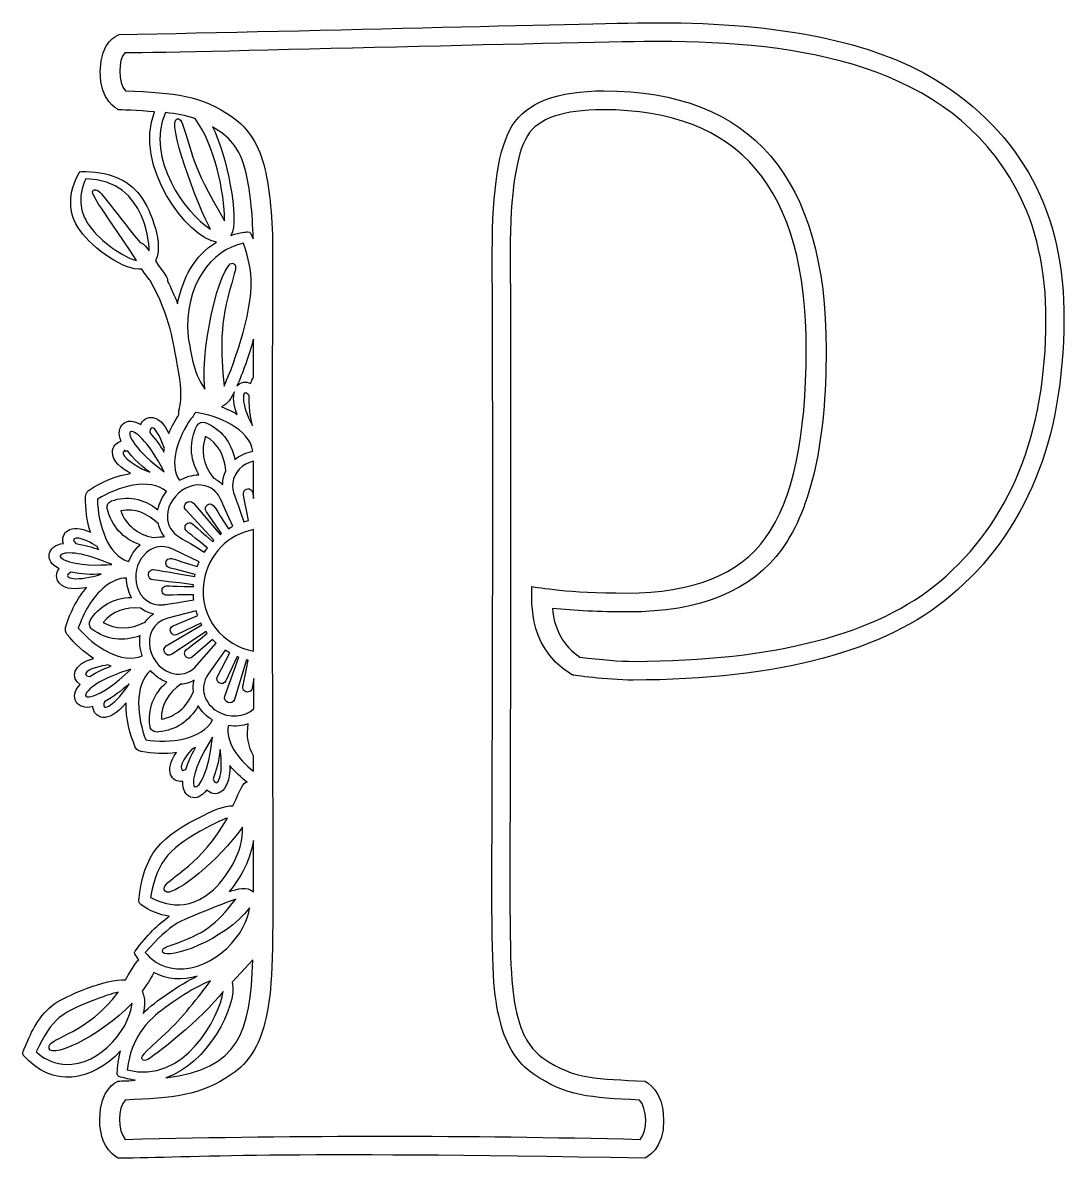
# Model space of a CAD drawing. Header units: millimetres. Extents: x -471 to 1551, y -2688 to 316.
# Drawn here: x 58.1 to 159.6, y -1605.7 to -1495.1 of the extents above; entities that cross this region are included whole.
import ezdxf

# ---------------------------------------------------------------- set-up
doc = ezdxf.new("R2010")
doc.units = ezdxf.units.MM
doc.header["$MEASUREMENT"] = 0
doc.layers.add('Layer 1', color=7, linetype='Continuous')

msp = doc.modelspace()

# ---------------------------------------------------------------- linework, layer by layer
at = {"layer": 'Layer 1', "color": 250}
for points, knots in [([(146.984, -1500.6747), (140.9207, -1497.0073), (131.8533, -1495.1459), (120.0216, -1495.1459), (120.0216, -1495.1459), (114.7875, -1495.1459), (86.5534, -1495.9568), (67.4603, -1496.2885), (67.4603, -1496.2885), (67.3497, -1496.3991), (65.6358, -1496.8783), (65.6358, -1499.8823), (65.6358, -1499.8823), (65.6358, -1502.8495), (67.276, -1503.4945), (67.3866, -1503.6235), (67.3866, -1503.6235), (67.405, -1503.6235), (69.377, -1503.6972), (70.9251, -1503.8262), (70.9251, -1503.8262), (68.824, -1509.0602), (74.1502, -1516.1003), (76.9516, -1516.5242), (76.9516, -1516.5242), (74.7953, -1517.8142), (73.6527, -1520.0442), (73.1735, -1522.5138), (73.1735, -1522.5138), (72.8601, -1521.7029), (72.51, -1520.9657), (72.1782, -1520.3023), (72.1782, -1520.3023), (72.2519, -1519.9705), (71.9018, -1519.6572), (71.0171, -1518.3303), (71.0171, -1518.3303), (71.8281, -1516.8191), (70.667, -1513.5386), (69.5244, -1511.9721), (69.5244, -1511.9721), (68.3633, -1510.3872), (66.3176, -1509.5579), (63.7743, -1509.65), (63.7743, -1509.65), (63.6822, -1509.65), (63.6085, -1509.7053), (63.5716, -1509.7606), (63.5716, -1509.7606), (62.5395, -1511.6404), (62.3922, -1513.6677), (63.6638, -1515.3816), (63.6638, -1515.3816), (65.0092, -1517.2061), (67.9394, -1519.3071), (69.6903, -1519.1597), (69.6903, -1519.1597), (70.022, -1519.6573), (70.28, -1520.0075), (70.4827, -1520.2655), (70.4827, -1520.2655), (72.5284, -1523.8408), (72.7496, -1526.4578), (73.1735, -1528.5772), (73.1735, -1528.5772), (73.8922, -1532.3922), (73.155, -1532.687), (73.3025, -1533.2952), (73.3025, -1533.2952), (72.9707, -1533.7928), (72.6021, -1534.4378), (72.3072, -1535.1566), (72.3072, -1535.1566), (71.4041, -1533.1293), (69.9482, -1533.332), (69.5797, -1534.2904), (69.5797, -1534.2904), (68.1974, -1533.3689), (67.018, -1534.4194), (67.6814, -1535.9122), (67.6814, -1535.9122), (67.1285, -1536.0228), (66.8337, -1536.4651), (66.8153, -1536.9443), (66.8153, -1536.9443), (66.7968, -1537.8842), (67.7736, -1538.5845), (68.5845, -1539.0453), (68.5845, -1539.0453), (67.3129, -1539.2296), (65.82, -1539.8009), (64.5484, -1540.6671), (64.5484, -1540.6671), (64.5299, -1540.6855), (64.1982, -1540.8698), (64.1982, -1541.2937), (64.1982, -1541.2937), (64.1798, -1542.4731), (64.3272, -1543.6895), (64.6959, -1544.7768), (64.6959, -1544.7768), (62.687, -1543.8001), (61.7287, -1544.8875), (62.042, -1545.8642), (62.042, -1545.8642), (60.4386, -1546.0485), (60.1069, -1547.5966), (61.6182, -1548.3337), (61.6182, -1548.3337), (61.3048, -1548.7392), (61.2864, -1549.2736), (61.6182, -1549.6975), (61.6182, -1549.6975), (62.2079, -1550.4163), (63.3874, -1550.3241), (64.3089, -1550.1583), (64.3089, -1550.1583), (63.4795, -1551.0982), (62.7055, -1552.4804), (62.2632, -1554.0469), (62.2632, -1554.0469), (62.2079, -1554.2681), (62.2447, -1554.5077), (62.3922, -1554.7104), (62.3922, -1554.7104), (63.1662, -1555.6871), (64.0877, -1556.4981), (64.9907, -1557.0509), (64.9907, -1557.0509), (62.8897, -1557.5854), (62.7423, -1559.0229), (63.6638, -1559.5942), (63.6638, -1559.5942), (62.5395, -1560.7922), (63.332, -1562.156), (64.917, -1561.7505), (64.917, -1561.7505), (64.9723, -1562.8378), (66.3546, -1563.5934), (68.1422, -1561.4003), (68.1422, -1561.4003), (68.1053, -1562.8747), (68.5292, -1564.4965), (69.0453, -1565.6944), (69.0453, -1565.6944), (69.2111, -1566.063), (69.5982, -1566.1183), (69.6166, -1566.1183), (69.6166, -1566.1183), (70.7224, -1566.3394), (71.9571, -1566.3763), (73.0629, -1566.2289), (73.0629, -1566.2289), (71.7913, -1568.0166), (72.6021, -1569.1776), (73.6711, -1569.0302), (73.6711, -1569.0302), (73.5789, -1570.6889), (75.0717, -1571.2049), (76.0116, -1569.8595), (76.0116, -1569.8595), (76.6751, -1570.5967), (78.2785, -1570.4493), (78.26, -1567.5005), (78.26, -1567.5005), (78.7576, -1568.1271), (79.3658, -1568.6616), (79.9371, -1569.1039), (79.9371, -1569.1039), (79.5501, -1569.1408), (79.3473, -1569.7305), (78.5549, -1571.4076), (78.5549, -1571.4076), (77.7071, -1571.3892), (76.675, -1571.8499), (75.7536, -1572.3107), (75.7536, -1572.3107), (71.4779, -1574.4117), (69.8745, -1575.9966), (69.3954, -1580.6777), (69.3954, -1580.6777), (69.3769, -1580.8804), (69.5428, -1580.9726), (69.5981, -1581.0279), (69.5981, -1581.0279), (70.4458, -1581.6545), (71.3858, -1582.0415), (72.3625, -1582.1705), (72.3625, -1582.1705), (71.2568, -1582.9446), (70.2247, -1583.9951), (69.0267, -1585.5616), (69.0267, -1585.5616), (68.9714, -1585.6352), (68.953, -1585.7459), (69.0083, -1585.8196), (69.0083, -1585.8196), (69.1373, -1586.0407), (69.2663, -1586.225), (69.3953, -1586.4093), (69.3953, -1586.4093), (69.1373, -1586.5752), (68.8608, -1587.0912), (68.0868, -1588.3629), (68.0868, -1588.3629), (66.2807, -1588.197), (62.0972, -1590.0216), (61.2125, -1590.6666), (61.2125, -1590.6666), (59.6092, -1591.8277), (58.8904, -1593.5416), (58.4112, -1594.6658), (58.4112, -1594.6658), (58.0979, -1595.4214), (58.1164, -1595.3108), (58.0979, -1595.403), (58.0979, -1595.403), (58.0795, -1595.5136), (58.0979, -1595.6241), (58.1716, -1595.7163), (58.1716, -1595.7163), (60.8992, -1598.9046), (64.8247, -1598.2965), (67.6076, -1595.2924), (67.6076, -1595.2924), (67.3127, -1596.3614), (67.2943, -1597.2275), (67.2943, -1597.5225), (67.2943, -1597.5225), (67.2943, -1597.6331), (67.3496, -1597.7252), (67.4601, -1597.7621), (67.4601, -1597.7621), (67.9761, -1597.9464), (68.5106, -1598.0754), (69.0267, -1598.1491), (69.0267, -1598.1491), (68.1789, -1598.2044), (67.4786, -1598.2228), (67.3496, -1598.2228), (67.3496, -1598.2228), (67.239, -1598.3334), (65.5803, -1598.9415), (65.5803, -1601.9271), (65.5803, -1601.9271), (65.5803, -1603.6226), (66.0964, -1604.839), (67.11, -1605.5577), (67.11, -1605.5577), (67.11, -1605.5577), (67.368, -1605.742), (67.368, -1605.742), (67.368, -1605.742), (75.0347, -1605.6683), (82.0564, -1605.0417), (118.6944, -1605.742), (118.6944, -1605.742), (118.8234, -1605.613), (120.5743, -1604.9311), (120.519, -1601.9639), (120.519, -1601.9639), (120.4637, -1599.0521), (118.8603, -1598.3702), (118.7313, -1598.2412), (118.7313, -1598.2412), (114.0502, -1597.9647), (111.8939, -1598.1305), (108.7793, -1595.9928), (108.7793, -1595.9928), (107.5998, -1595.1818), (106.7704, -1593.8549), (106.3097, -1592.0304), (106.3097, -1592.0304), (105.0197, -1586.8517), (105.7937, -1584.9903), (105.5726, -1517.4643), (105.5726, -1517.4643), (105.5726, -1511.7696), (106.1439, -1507.9546), (107.2497, -1506.1485), (107.2497, -1506.1485), (108.2817, -1504.4714), (110.7513, -1503.6237), (114.6031, -1503.6237), (114.6031, -1503.6237), (127.9277, -1503.6237), (134.4149, -1511.2719), (134.4149, -1526.9924), (134.4149, -1526.9924), (134.4149, -1535.47), (133.088, -1541.644), (130.4526, -1545.3115), (130.4526, -1545.3115), (127.8909, -1548.8868), (123.3571, -1550.6929), (116.9436, -1550.6929), (116.9436, -1550.6929), (111.0462, -1550.6929), (108.3923, -1550.1399), (107.6736, -1550.0663), (107.6736, -1550.0663), (107.7842, -1550.6744), (106.9364, -1555.761), (111.4332, -1558.5623), (111.4332, -1558.5623), (111.4332, -1558.5623), (111.5991, -1558.6729), (111.5991, -1558.6729), (111.5991, -1558.6729), (111.7097, -1558.6914), (114.9533, -1559.1705), (117.5334, -1559.1705), (117.5334, -1559.1705), (131.7242, -1559.1152), (142.1369, -1556.3508), (148.4767, -1550.9693), (148.4767, -1550.9693), (155.7933, -1544.7954), (159.4976, -1535.7465), (159.4976, -1524.0806), (159.4976, -1524.0806), (159.6452, -1513.7598), (155.4064, -1505.8903), (146.984, -1500.6747)], [0, 0, 0, 0, 0.01219512, 0.01219512, 0.01219512, 0.01219512, 0.02439024, 0.02439024, 0.02439024, 0.02439024, 0.03658537, 0.03658537, 0.03658537, 0.03658537, 0.04878049, 0.04878049, 0.04878049, 0.04878049, 0.06097561, 0.06097561, 0.06097561, 0.06097561, 0.07317073, 0.07317073, 0.07317073, 0.07317073, 0.08536585, 0.08536585, 0.08536585, 0.08536585, 0.09756098, 0.09756098, 0.09756098, 0.09756098, 0.1097561, 0.1097561, 0.1097561, 0.1097561, 0.12195122, 0.12195122, 0.12195122, 0.12195122, 0.13414634, 0.13414634, 0.13414634, 0.13414634, 0.14634146, 0.14634146, 0.14634146, 0.14634146, 0.15853659, 0.15853659, 0.15853659, 0.15853659, 0.17073171, 0.17073171, 0.17073171, 0.17073171, 0.18292683, 0.18292683, 0.18292683, 0.18292683, 0.19512195, 0.19512195, 0.19512195, 0.19512195, 0.20731707, 0.20731707, 0.20731707, 0.20731707, 0.2195122, 0.2195122, 0.2195122, 0.2195122, 0.23170732, 0.23170732, 0.23170732, 0.23170732, 0.24390244, 0.24390244, 0.24390244, 0.24390244, 0.25609756, 0.25609756, 0.25609756, 0.25609756, 0.26829268, 0.26829268, 0.26829268, 0.26829268, 0.2804878, 0.2804878, 0.2804878, 0.2804878, 0.29268293, 0.29268293, 0.29268293, 0.29268293, 0.30487805, 0.30487805, 0.30487805, 0.30487805, 0.31707317, 0.31707317, 0.31707317, 0.31707317, 0.32926829, 0.32926829, 0.32926829, 0.32926829, 0.34146341, 0.34146341, 0.34146341, 0.34146341, 0.35365854, 0.35365854, 0.35365854, 0.35365854, 0.36585366, 0.36585366, 0.36585366, 0.36585366, 0.37804878, 0.37804878, 0.37804878, 0.37804878, 0.3902439, 0.3902439, 0.3902439, 0.3902439, 0.40243902, 0.40243902, 0.40243902, 0.40243902, 0.41463415, 0.41463415, 0.41463415, 0.41463415, 0.42682927, 0.42682927, 0.42682927, 0.42682927, 0.43902439, 0.43902439, 0.43902439, 0.43902439, 0.45121951, 0.45121951, 0.45121951, 0.45121951, 0.46341463, 0.46341463, 0.46341463, 0.46341463, 0.47560976, 0.47560976, 0.47560976, 0.47560976, 0.48780488, 0.48780488, 0.48780488, 0.48780488, 0.5, 0.5, 0.5, 0.5, 0.51219512, 0.51219512, 0.51219512, 0.51219512, 0.52439024, 0.52439024, 0.52439024, 0.52439024, 0.53658537, 0.53658537, 0.53658537, 0.53658537, 0.54878049, 0.54878049, 0.54878049, 0.54878049, 0.56097561, 0.56097561, 0.56097561, 0.56097561, 0.57317073, 0.57317073, 0.57317073, 0.57317073, 0.58536585, 0.58536585, 0.58536585, 0.58536585, 0.59756098, 0.59756098, 0.59756098, 0.59756098, 0.6097561, 0.6097561, 0.6097561, 0.6097561, 0.62195122, 0.62195122, 0.62195122, 0.62195122, 0.63414634, 0.63414634, 0.63414634, 0.63414634, 0.64634146, 0.64634146, 0.64634146, 0.64634146, 0.65853659, 0.65853659, 0.65853659, 0.65853659, 0.67073171, 0.67073171, 0.67073171, 0.67073171, 0.68292683, 0.68292683, 0.68292683, 0.68292683, 0.69512195, 0.69512195, 0.69512195, 0.69512195, 0.70731707, 0.70731707, 0.70731707, 0.70731707, 0.7195122, 0.7195122, 0.7195122, 0.7195122, 0.73170732, 0.73170732, 0.73170732, 0.73170732, 0.74390244, 0.74390244, 0.74390244, 0.74390244, 0.75609756, 0.75609756, 0.75609756, 0.75609756, 0.76829268, 0.76829268, 0.76829268, 0.76829268, 0.7804878, 0.7804878, 0.7804878, 0.7804878, 0.79268293, 0.79268293, 0.79268293, 0.79268293, 0.80487805, 0.80487805, 0.80487805, 0.80487805, 0.81707317, 0.81707317, 0.81707317, 0.81707317, 0.82926829, 0.82926829, 0.82926829, 0.82926829, 0.84146341, 0.84146341, 0.84146341, 0.84146341, 0.85365854, 0.85365854, 0.85365854, 0.85365854, 0.86585366, 0.86585366, 0.86585366, 0.86585366, 0.87804878, 0.87804878, 0.87804878, 0.87804878, 0.8902439, 0.8902439, 0.8902439, 0.8902439, 0.90243902, 0.90243902, 0.90243902, 0.90243902, 0.91463415, 0.91463415, 0.91463415, 0.91463415, 0.92682927, 0.92682927, 0.92682927, 0.92682927, 0.93902439, 0.93902439, 0.93902439, 0.93902439, 0.95121951, 0.95121951, 0.95121951, 0.95121951, 0.96341463, 0.96341463, 0.96341463, 0.96341463, 0.97560976, 0.97560976, 0.97560976, 0.97560976, 1, 1, 1, 1]), ([(147.3895, -1549.587), (141.3999, -1554.6735), (131.3926, -1557.2905), (117.6441, -1557.3458), (117.6441, -1557.3458), (116.225, -1557.3458), (114.4558, -1557.1984), (112.3548, -1556.922), (112.3548, -1556.922), (110.7699, -1555.8715), (109.8853, -1554.305), (109.6825, -1552.1856), (109.6825, -1552.1856), (111.8019, -1552.4252), (114.2715, -1552.5357), (117.0543, -1552.5357), (117.0543, -1552.5357), (124.0944, -1552.5357), (129.1257, -1550.4716), (132.056, -1546.3802), (132.056, -1546.3802), (134.9126, -1542.3994), (136.3501, -1535.8753), (136.3501, -1526.9923), (136.3501, -1526.9923), (136.3501, -1510.2582), (129.0705, -1501.7806), (114.6954, -1501.7806), (114.6954, -1501.7806), (110.1617, -1501.7806), (107.1577, -1502.9232), (105.7755, -1505.1716), (105.7755, -1505.1716), (104.4486, -1507.3095), (103.8219, -1511.3271), (103.8219, -1517.4642), (103.8219, -1517.4642), (104.0616, -1584.6769), (103.2322, -1586.9253), (104.6144, -1592.4911), (104.6144, -1592.4911), (105.1857, -1594.7579), (106.2546, -1596.4534), (107.8212, -1597.5223), (107.8212, -1597.5223), (110.9727, -1599.6786), (113.3685, -1599.8629), (118.1602, -1600.0656), (118.1602, -1600.0656), (118.9158, -1600.8397), (119.0079, -1603.125), (118.2155, -1603.899), (118.2155, -1603.899), (101.1128, -1603.4935), (85.7978, -1603.4751), (68.0686, -1603.899), (68.0686, -1603.899), (67.3314, -1603.1065), (67.3314, -1600.7659), (68.0686, -1600.0656), (68.0686, -1600.0656), (72.7497, -1599.8629), (75.3114, -1599.7155), (78.4997, -1597.5223), (78.4997, -1597.5223), (80.0663, -1596.4534), (81.1351, -1594.7578), (81.6696, -1592.5094), (81.6696, -1592.5094), (82.978, -1587.0359), (82.1856, -1584.6216), (82.4252, -1517.6115), (82.4252, -1517.6115), (82.4252, -1514.2574), (82.1672, -1511.4745), (81.6696, -1509.3735), (81.6696, -1509.3735), (81.1351, -1507.1066), (80.0662, -1505.3927), (78.4997, -1504.3238), (78.4997, -1504.3238), (75.3667, -1502.1675), (72.9893, -1501.9832), (68.087, -1501.7805), (68.087, -1501.7805), (67.3313, -1501.0064), (67.3682, -1498.7027), (68.0317, -1498.0945), (68.0317, -1498.0945), (74.9059, -1498.0577), (114.4005, -1496.9703), (120.0584, -1496.9703), (120.0584, -1496.9703), (133.77, -1496.9703), (148.3663, -1499.2003), (154.8719, -1511.3269), (154.8719, -1511.3269), (156.807, -1514.9391), (157.7838, -1519.2332), (157.7654, -1524.0802), (157.7654, -1524.0802), (157.7469, -1535.2119), (154.2637, -1543.7816), (147.3895, -1549.587)], [0, 0, 0, 0, 0.03703704, 0.03703704, 0.03703704, 0.03703704, 0.07407407, 0.07407407, 0.07407407, 0.07407407, 0.11111111, 0.11111111, 0.11111111, 0.11111111, 0.14814815, 0.14814815, 0.14814815, 0.14814815, 0.18518519, 0.18518519, 0.18518519, 0.18518519, 0.22222222, 0.22222222, 0.22222222, 0.22222222, 0.25925926, 0.25925926, 0.25925926, 0.25925926, 0.2962963, 0.2962963, 0.2962963, 0.2962963, 0.33333333, 0.33333333, 0.33333333, 0.33333333, 0.37037037, 0.37037037, 0.37037037, 0.37037037, 0.40740741, 0.40740741, 0.40740741, 0.40740741, 0.44444444, 0.44444444, 0.44444444, 0.44444444, 0.48148148, 0.48148148, 0.48148148, 0.48148148, 0.51851852, 0.51851852, 0.51851852, 0.51851852, 0.55555556, 0.55555556, 0.55555556, 0.55555556, 0.59259259, 0.59259259, 0.59259259, 0.59259259, 0.62962963, 0.62962963, 0.62962963, 0.62962963, 0.66666667, 0.66666667, 0.66666667, 0.66666667, 0.7037037, 0.7037037, 0.7037037, 0.7037037, 0.74074074, 0.74074074, 0.74074074, 0.74074074, 0.77777778, 0.77777778, 0.77777778, 0.77777778, 0.81481481, 0.81481481, 0.81481481, 0.81481481, 0.85185185, 0.85185185, 0.85185185, 0.85185185, 0.88888889, 0.88888889, 0.88888889, 0.88888889, 0.92592593, 0.92592593, 0.92592593, 0.92592593, 1, 1, 1, 1]), ([(76.3802, -1515.2526), (73.9291, -1513.7045), (70.0404, -1508.3968), (71.9756, -1503.9), (71.9756, -1503.9), (73.0998, -1504.029), (73.9291, -1504.1396), (74.8691, -1504.4898), (74.8691, -1504.4898), (76.7673, -1507.0146), (77.7441, -1511.6773), (77.7441, -1514.4417), (77.7441, -1514.4417), (74.3161, -1508.618), (74.6664, -1507.8071), (73.6343, -1505.0242), (73.6343, -1505.0242), (73.5053, -1504.7109), (73.4131, -1504.4898), (73.192, -1504.4898), (73.192, -1504.4898), (71.9203, -1504.5082), (75.2008, -1513.1884), (76.3802, -1515.2526)], [0, 0, 0, 0, 0.14285714, 0.14285714, 0.14285714, 0.14285714, 0.28571429, 0.28571429, 0.28571429, 0.28571429, 0.42857143, 0.42857143, 0.42857143, 0.42857143, 0.57142857, 0.57142857, 0.57142857, 0.57142857, 0.71428571, 0.71428571, 0.71428571, 0.71428571, 1, 1, 1, 1]), ([(76.5645, -1505.3006), (78.0942, -1506.1852), (79.2369, -1507.1805), (79.845, -1509.7974), (79.845, -1509.7974), (80.232, -1511.4745), (80.4716, -1513.6124), (80.527, -1516.1925), (80.527, -1516.1925), (80.3426, -1515.7501), (80.2873, -1515.4737), (80.0109, -1515.5105), (80.0109, -1515.5105), (79.7898, -1515.5474), (79.329, -1515.529), (78.3707, -1515.8607), (78.3707, -1515.8607), (79.2553, -1514.3864), (77.9099, -1507.8439), (76.5645, -1505.3006)], [0, 0, 0, 0, 0.16666667, 0.16666667, 0.16666667, 0.16666667, 0.33333333, 0.33333333, 0.33333333, 0.33333333, 0.5, 0.5, 0.5, 0.5, 0.66666667, 0.66666667, 0.66666667, 0.66666667, 1, 1, 1, 1]), ([(69.5244, -1516.5611), (66.5204, -1512.9304), (65.6173, -1511.2902), (65.0829, -1511.4192), (65.0829, -1511.4192), (64.4009, -1511.585), (65.4515, -1512.654), (69.1743, -1518.3119), (69.1743, -1518.3119), (67.8473, -1517.9432), (65.7648, -1516.5611), (64.5485, -1514.8839), (64.5485, -1514.8839), (63.5349, -1513.5201), (63.5349, -1511.7877), (64.2167, -1510.3502), (64.2167, -1510.3502), (70.3906, -1510.4424), (70.3906, -1517.3535), (70.4091, -1517.3719), (70.4091, -1517.3719), (70.0036, -1516.856), (69.8377, -1516.6348), (69.5244, -1516.5611)], [0, 0, 0, 0, 0.14285714, 0.14285714, 0.14285714, 0.14285714, 0.28571429, 0.28571429, 0.28571429, 0.28571429, 0.42857143, 0.42857143, 0.42857143, 0.42857143, 0.57142857, 0.57142857, 0.57142857, 0.57142857, 0.71428571, 0.71428571, 0.71428571, 0.71428571, 1, 1, 1, 1]), ([(79.587, -1516.6164), (79.7713, -1517.1324), (80.1399, -1518.2566), (80.2873, -1519.5835), (80.2873, -1519.5835), (80.7112, -1522.5692), (78.7577, -1528.2086), (77.7072, -1530.5308), (77.7072, -1530.5308), (77.3386, -1527.1397), (77.2464, -1524.3569), (78.4443, -1520.5051), (78.4443, -1520.5051), (78.8866, -1519.0123), (78.8498, -1518.8464), (78.7392, -1518.699), (78.7392, -1518.699), (77.7256, -1517.3536), (75.3297, -1526.034), (75.8273, -1530.8257), (75.8273, -1530.8257), (74.5741, -1529.038), (74.5004, -1527.2504), (74.1871, -1525.7391), (74.1871, -1525.7391), (73.8001, -1520.6709), (76.4171, -1517.2798), (79.587, -1516.6164)], [0, 0, 0, 0, 0.125, 0.125, 0.125, 0.125, 0.25, 0.25, 0.25, 0.25, 0.375, 0.375, 0.375, 0.375, 0.5, 0.5, 0.5, 0.5, 0.625, 0.625, 0.625, 0.625, 0.75, 0.75, 0.75, 0.75, 1, 1, 1, 1]), ([(80.2873, -1530.2912), (79.845, -1530.0515), (79.2737, -1530.1068), (78.9419, -1530.5492), (78.9419, -1530.5492), (79.5133, -1529.2775), (80.1214, -1527.4898), (80.5637, -1525.9786), (80.5637, -1525.9786), (80.5637, -1525.9786), (80.5637, -1529.6645), (80.5637, -1529.6645), (80.5637, -1529.6645), (80.4532, -1529.8488), (80.361, -1530.0515), (80.2873, -1530.2912)], [0, 0, 0, 0, 0.2, 0.2, 0.2, 0.2, 0.4, 0.4, 0.4, 0.4, 0.6, 0.6, 0.6, 0.6, 1, 1, 1, 1]), ([(80.4532, -1534.4009), (79.329, -1532.3184), (79.3474, -1530.5307), (80.1399, -1531.4522), (80.1399, -1531.4522), (80.0846, -1533.0372), (80.4348, -1534.2351), (80.4532, -1534.4009)], [0, 0, 0, 0, 0.33333333, 0.33333333, 0.33333333, 0.33333333, 1, 1, 1, 1]), ([(78.9789, -1533.2952), (78.4997, -1533.0003), (77.9652, -1532.7607), (77.4308, -1532.558), (77.4308, -1532.558), (78.0758, -1532.2815), (78.3891, -1531.7287), (78.7024, -1531.1021), (78.7024, -1531.1021), (78.5549, -1531.5996), (78.6103, -1532.3184), (78.9789, -1533.2952)], [0, 0, 0, 0, 0.25, 0.25, 0.25, 0.25, 0.5, 0.5, 0.5, 0.5, 1, 1, 1, 1]), ([(71.865, -1538.8794), (71.865, -1538.8794), (71.865, -1538.8978), (71.865, -1538.8978), (71.865, -1538.8978), (66.244, -1534.7143), (68.6767, -1532.6686), (71.865, -1538.8794)], [0, 0, 0, 0, 0.33333333, 0.33333333, 0.33333333, 0.33333333, 1, 1, 1, 1]), ([(74.4636, -1533.719), (74.5926, -1533.6269), (74.7032, -1533.4979), (74.7401, -1533.332), (74.7401, -1533.332), (74.7954, -1533.2583), (74.8507, -1533.1846), (74.9244, -1533.1109), (74.9244, -1533.1109), (77.0438, -1533.3689), (80.1768, -1534.7326), (80.5086, -1536.8705), (80.5086, -1536.8705), (79.8819, -1536.9995), (79.2369, -1537.276), (78.7393, -1537.6814), (78.7393, -1537.6814), (78.4076, -1535.9859), (77.4308, -1534.7327), (75.8458, -1534.0876), (75.8458, -1534.0876), (75.551, -1533.977), (75.2008, -1534.1061), (75.0534, -1534.4009), (75.0534, -1534.4009), (74.3162, -1535.8385), (74.2978, -1537.5524), (75.2377, -1539.1742), (75.2377, -1539.1742), (74.5742, -1539.1927), (73.9476, -1539.3769), (73.3578, -1539.7087), (73.3578, -1539.7087), (72.2521, -1538.1237), (73.2472, -1535.4699), (74.4636, -1533.719)], [0, 0, 0, 0, 0.1, 0.1, 0.1, 0.1, 0.2, 0.2, 0.2, 0.2, 0.3, 0.3, 0.3, 0.3, 0.4, 0.4, 0.4, 0.4, 0.5, 0.5, 0.5, 0.5, 0.6, 0.6, 0.6, 0.6, 0.7, 0.7, 0.7, 0.7, 0.8, 0.8, 0.8, 0.8, 1, 1, 1, 1]), ([(71.8834, -1536.6125), (71.865, -1536.7415), (71.8466, -1536.8337), (71.8281, -1536.9627), (71.8281, -1536.9627), (71.478, -1536.336), (71.0357, -1535.7094), (70.4644, -1535.0644), (70.4644, -1535.0644), (70.4644, -1534.0876), (71.2568, -1534.6774), (71.8834, -1536.6125)], [0, 0, 0, 0, 0.25, 0.25, 0.25, 0.25, 0.5, 0.5, 0.5, 0.5, 1, 1, 1, 1]), ([(77.8731, -1538.7872), (77.6704, -1539.1927), (77.5598, -1539.6534), (77.5598, -1540.1326), (77.5598, -1540.1326), (77.3018, -1539.8561), (76.9885, -1539.6534), (76.6567, -1539.4876), (76.6567, -1539.4876), (75.6062, -1538.1238), (75.4219, -1536.7047), (75.9011, -1535.4331), (75.9011, -1535.4331), (77.1359, -1536.1149), (77.744, -1537.3128), (77.8731, -1538.7872)], [0, 0, 0, 0, 0.2, 0.2, 0.2, 0.2, 0.4, 0.4, 0.4, 0.4, 0.6, 0.6, 0.6, 0.6, 1, 1, 1, 1]), ([(68.0132, -1536.8705), (68.0132, -1536.8705), (67.9947, -1536.7599), (67.9947, -1536.7599), (67.9947, -1536.7599), (67.9947, -1536.7599), (67.9948, -1536.76), (67.9948, -1536.76), (67.9948, -1536.76), (67.9948, -1536.76), (68.0132, -1536.8705), (68.0132, -1536.8705), (68.0132, -1536.8705), (68.1053, -1536.852), (68.2159, -1536.8705), (68.3265, -1536.889), (68.3265, -1536.889), (69.2848, -1538.1237), (70.3354, -1538.824), (70.4644, -1538.9347), (70.4644, -1538.9347), (68.4187, -1538.1237), (67.405, -1536.9811), (68.0132, -1536.8705)], [0, 0, 0, 0, 0.14285714, 0.14285714, 0.14285714, 0.14285714, 0.28571429, 0.28571429, 0.28571429, 0.28571429, 0.42857143, 0.42857143, 0.42857143, 0.42857143, 0.57142857, 0.57142857, 0.57142857, 0.57142857, 0.71428571, 0.71428571, 0.71428571, 0.71428571, 1, 1, 1, 1]), ([(80.5638, -1541.4779), (80.5638, -1541.4779), (80.4901, -1540.9434), (80.4901, -1540.9434), (80.4901, -1540.9434), (80.4348, -1540.5011), (79.8819, -1540.3905), (79.6608, -1540.7407), (79.6608, -1540.7407), (79.4765, -1541.0356), (79.6239, -1541.0909), (80.0846, -1543.6342), (80.0846, -1543.6342), (79.9188, -1543.6711), (79.7529, -1543.7079), (79.6055, -1543.7632), (79.6055, -1543.7632), (78.813, -1541.2752), (78.4444, -1540.8329), (78.5366, -1539.9483), (78.5366, -1539.9483), (78.6656, -1538.861), (79.5318, -1538.1053), (80.5638, -1537.8473), (80.5638, -1537.8473), (80.5638, -1537.8473), (80.5638, -1541.4779), (80.5638, -1541.4779)], [0, 0, 0, 0, 0.125, 0.125, 0.125, 0.125, 0.25, 0.25, 0.25, 0.25, 0.375, 0.375, 0.375, 0.375, 0.5, 0.5, 0.5, 0.5, 0.625, 0.625, 0.625, 0.625, 0.75, 0.75, 0.75, 0.75, 1, 1, 1, 1]), ([(72.0861, -1540.8144), (71.6623, -1541.3489), (71.3858, -1541.9202), (71.2568, -1542.5837), (71.2568, -1542.5837), (69.8193, -1541.4226), (68.1791, -1541.2199), (66.7416, -1541.7175), (66.7416, -1541.7175), (66.4283, -1541.8281), (66.244, -1542.1598), (66.3177, -1542.4731), (66.3177, -1542.4731), (66.7416, -1544.2055), (67.8473, -1545.4035), (69.506, -1545.9932), (69.506, -1545.9932), (68.99, -1546.4355), (68.6583, -1546.9884), (68.4003, -1547.6149), (68.4003, -1547.6149), (66.4283, -1547.0805), (65.3778, -1544.0212), (65.3594, -1541.5516), (65.3594, -1541.5516), (67.3129, -1540.3353), (70.4828, -1539.3954), (72.0861, -1540.8144)], [0, 0, 0, 0, 0.125, 0.125, 0.125, 0.125, 0.25, 0.25, 0.25, 0.25, 0.375, 0.375, 0.375, 0.375, 0.5, 0.5, 0.5, 0.5, 0.625, 0.625, 0.625, 0.625, 0.75, 0.75, 0.75, 0.75, 1, 1, 1, 1]), ([(76.2512, -1540.3906), (77.3202, -1540.9066), (77.3755, -1541.7175), (78.5549, -1544.1871), (78.5549, -1544.1871), (78.2969, -1544.3161), (78.3706, -1544.2792), (78.1126, -1544.4267), (78.1126, -1544.4267), (76.8594, -1542.5838), (76.6751, -1541.7175), (76.0854, -1542.1045), (76.0854, -1542.1045), (75.8642, -1542.252), (75.8274, -1542.5468), (75.9748, -1542.768), (75.9748, -1542.768), (75.9748, -1542.768), (77.4492, -1544.8874), (77.4492, -1544.8874), (77.4492, -1544.8874), (77.3939, -1544.9242), (77.4307, -1544.9058), (77.3017, -1544.998), (77.3017, -1544.998), (77.3017, -1544.998), (74.7032, -1541.9387), (74.7032, -1541.9387), (74.7032, -1541.9387), (74.2977, -1541.4411), (73.5237, -1542.123), (73.966, -1542.6021), (73.966, -1542.6021), (73.966, -1542.6021), (76.712, -1545.5509), (76.712, -1545.5509), (76.712, -1545.5509), (76.6752, -1545.5877), (76.6383, -1545.643), (76.583, -1545.6799), (76.583, -1545.6799), (74.6479, -1544.0212), (74.6479, -1543.8185), (74.2978, -1543.8553), (74.2978, -1543.8553), (74.0581, -1543.8738), (73.8739, -1544.0765), (73.8923, -1544.3529), (73.8923, -1544.3529), (73.9291, -1544.7031), (74.1503, -1544.6847), (76.067, -1546.3065), (76.067, -1546.3065), (75.9748, -1546.4355), (75.8827, -1546.5645), (75.7905, -1546.7119), (75.7905, -1546.7119), (73.7264, -1545.3482), (72.7128, -1545.2007), (72.2889, -1543.9844), (72.2889, -1543.9844), (71.5886, -1541.7359), (74.224, -1539.4138), (76.2512, -1540.3906)], [0, 0, 0, 0, 0.05882353, 0.05882353, 0.05882353, 0.05882353, 0.11764706, 0.11764706, 0.11764706, 0.11764706, 0.17647059, 0.17647059, 0.17647059, 0.17647059, 0.23529412, 0.23529412, 0.23529412, 0.23529412, 0.29411765, 0.29411765, 0.29411765, 0.29411765, 0.35294118, 0.35294118, 0.35294118, 0.35294118, 0.41176471, 0.41176471, 0.41176471, 0.41176471, 0.47058824, 0.47058824, 0.47058824, 0.47058824, 0.52941176, 0.52941176, 0.52941176, 0.52941176, 0.58823529, 0.58823529, 0.58823529, 0.58823529, 0.64705882, 0.64705882, 0.64705882, 0.64705882, 0.70588235, 0.70588235, 0.70588235, 0.70588235, 0.76470588, 0.76470588, 0.76470588, 0.76470588, 0.82352941, 0.82352941, 0.82352941, 0.82352941, 0.88235294, 0.88235294, 0.88235294, 0.88235294, 1, 1, 1, 1]), ([(67.6262, -1542.6758), (69.0268, -1542.3994), (70.2616, -1542.9338), (71.2937, -1543.9659), (71.2937, -1543.9659), (71.4043, -1544.4267), (71.607, -1544.8505), (71.9018, -1545.2007), (71.9018, -1545.2007), (71.8281, -1545.2007), (71.1462, -1545.2007), (70.7961, -1545.2929), (70.7961, -1545.2929), (69.2664, -1544.9611), (68.1422, -1544.0949), (67.6262, -1542.6758)], [0, 0, 0, 0, 0.2, 0.2, 0.2, 0.2, 0.4, 0.4, 0.4, 0.4, 0.6, 0.6, 0.6, 0.6, 1, 1, 1, 1]), ([(75.7168, -1549.587), (76.1222, -1546.8962), (78.1495, -1544.9795), (80.5637, -1544.5188), (80.5637, -1544.5188), (80.5637, -1544.5188), (80.5637, -1556.3507), (80.5637, -1556.3507), (80.5637, -1556.3507), (77.6703, -1555.7977), (75.2192, -1553.1991), (75.7168, -1549.587)], [0, 0, 0, 0, 0.25, 0.25, 0.25, 0.25, 0.5, 0.5, 0.5, 0.5, 1, 1, 1, 1]), ([(63.2952, -1545.3481), (63.8666, -1545.2928), (64.8249, -1545.8457), (65.3225, -1546.159), (65.3225, -1546.159), (65.3778, -1546.2512), (65.4331, -1546.3617), (65.4883, -1546.4539), (65.4883, -1546.4539), (64.8433, -1546.2143), (64.0877, -1546.0116), (63.2399, -1545.8826), (63.2399, -1545.8826), (63.0004, -1545.6062), (62.9266, -1545.385), (63.2952, -1545.3481)], [0, 0, 0, 0, 0.2, 0.2, 0.2, 0.2, 0.4, 0.4, 0.4, 0.4, 0.6, 0.6, 0.6, 0.6, 1, 1, 1, 1]), ([(72.7128, -1546.417), (72.7128, -1546.417), (75.2745, -1547.6518), (75.2745, -1547.6518), (75.2745, -1547.6518), (75.2192, -1547.7808), (75.1455, -1547.9466), (75.0902, -1548.1126), (75.0902, -1548.1126), (72.4731, -1547.3016), (72.6206, -1547.3016), (72.4363, -1547.3201), (72.4363, -1547.3201), (72.0861, -1547.3569), (71.9203, -1547.7256), (72.0861, -1548.002), (72.0861, -1548.002), (72.252, -1548.2969), (72.3994, -1548.1863), (74.869, -1548.8866), (74.869, -1548.8866), (74.8322, -1549.0341), (74.8322, -1549.0525), (74.8322, -1549.0709), (74.8322, -1549.0709), (70.6302, -1548.3706), (70.8698, -1548.389), (70.7592, -1548.4075), (70.7592, -1548.4075), (70.3906, -1548.4443), (70.1879, -1548.8866), (70.4274, -1549.2184), (70.4274, -1549.2184), (70.6301, -1549.4949), (70.5749, -1549.329), (74.7215, -1549.8819), (74.7215, -1549.8819), (74.7215, -1549.9556), (74.7215, -1549.9372), (74.7031, -1550.0662), (74.7031, -1550.0662), (72.0124, -1549.9925), (72.1229, -1549.9925), (72.0677, -1549.9925), (72.0677, -1549.9925), (71.6807, -1550.0293), (71.5148, -1550.5085), (71.7728, -1550.7666), (71.7728, -1550.7666), (72.0308, -1551.0246), (72.1414, -1550.8587), (74.7032, -1550.8587), (74.7032, -1550.8587), (74.7216, -1551.043), (74.7216, -1551.2089), (74.74, -1551.3563), (74.74, -1551.3563), (71.7913, -1551.8355), (71.9018, -1551.8171), (71.7544, -1551.8355), (71.7544, -1551.8355), (70.538, -1551.9645), (69.5797, -1551.2089), (69.2295, -1550.0847), (69.2295, -1550.0847), (68.5293, -1547.873), (70.4644, -1545.3481), (72.7128, -1546.417)], [0, 0, 0, 0, 0.05555556, 0.05555556, 0.05555556, 0.05555556, 0.11111111, 0.11111111, 0.11111111, 0.11111111, 0.16666667, 0.16666667, 0.16666667, 0.16666667, 0.22222222, 0.22222222, 0.22222222, 0.22222222, 0.27777778, 0.27777778, 0.27777778, 0.27777778, 0.33333333, 0.33333333, 0.33333333, 0.33333333, 0.38888889, 0.38888889, 0.38888889, 0.38888889, 0.44444444, 0.44444444, 0.44444444, 0.44444444, 0.5, 0.5, 0.5, 0.5, 0.55555556, 0.55555556, 0.55555556, 0.55555556, 0.61111111, 0.61111111, 0.61111111, 0.61111111, 0.66666667, 0.66666667, 0.66666667, 0.66666667, 0.72222222, 0.72222222, 0.72222222, 0.72222222, 0.77777778, 0.77777778, 0.77777778, 0.77777778, 0.83333333, 0.83333333, 0.83333333, 0.83333333, 0.88888889, 0.88888889, 0.88888889, 0.88888889, 1, 1, 1, 1]), ([(61.7287, -1547.0621), (61.7655, -1546.8594), (62.2816, -1546.8225), (62.3, -1546.8041), (62.3, -1546.8041), (63.7928, -1546.6566), (65.8385, -1547.5413), (66.7231, -1547.8914), (66.7231, -1547.8914), (66.7416, -1547.8914), (66.7416, -1547.9099), (66.76, -1547.9099), (66.76, -1547.9099), (65.562, -1547.9836), (63.4058, -1548.0757), (62.1342, -1547.4491), (62.1342, -1547.4491), (61.8208, -1547.3016), (61.7103, -1547.1542), (61.7287, -1547.0621)], [0, 0, 0, 0, 0.16666667, 0.16666667, 0.16666667, 0.16666667, 0.33333333, 0.33333333, 0.33333333, 0.33333333, 0.5, 0.5, 0.5, 0.5, 0.66666667, 0.66666667, 0.66666667, 0.66666667, 1, 1, 1, 1]), ([(62.7608, -1548.6654), (63.8297, -1548.8866), (64.7143, -1548.905), (65.7279, -1548.8497), (65.7279, -1548.8497), (63.5901, -1549.5685), (61.6735, -1549.3473), (62.7608, -1548.6654)], [0, 0, 0, 0, 0.33333333, 0.33333333, 0.33333333, 0.33333333, 1, 1, 1, 1]), ([(63.4979, -1554.1206), (63.7375, -1553.3834), (64.0692, -1552.6094), (64.5116, -1551.909), (64.5116, -1551.909), (65.304, -1550.6374), (66.6863, -1549.1999), (68.179, -1549.2367), (68.179, -1549.2367), (68.1975, -1549.8633), (68.3449, -1550.5084), (68.6767, -1551.1166), (68.6767, -1551.1166), (66.8706, -1551.1534), (65.4699, -1552.0012), (64.659, -1553.365), (64.659, -1553.365), (64.4932, -1553.623), (64.5484, -1553.9916), (64.8249, -1554.2128), (64.8249, -1554.2128), (66.2993, -1555.2817), (67.921, -1555.4475), (69.5244, -1554.8394), (69.5244, -1554.8394), (69.4323, -1555.4107), (69.4691, -1556.0926), (69.7271, -1556.7929), (69.7271, -1556.7929), (67.7368, -1557.7144), (65.0092, -1555.8715), (63.4979, -1554.1206)], [0, 0, 0, 0, 0.11111111, 0.11111111, 0.11111111, 0.11111111, 0.22222222, 0.22222222, 0.22222222, 0.22222222, 0.33333333, 0.33333333, 0.33333333, 0.33333333, 0.44444444, 0.44444444, 0.44444444, 0.44444444, 0.55555556, 0.55555556, 0.55555556, 0.55555556, 0.66666667, 0.66666667, 0.66666667, 0.66666667, 0.77777778, 0.77777778, 0.77777778, 0.77777778, 1, 1, 1, 1]), ([(69.5613, -1552.1671), (69.9483, -1552.4619), (70.3722, -1552.6278), (70.8145, -1552.72), (70.8145, -1552.72), (70.5012, -1552.9227), (70.2432, -1553.1807), (70.022, -1553.5124), (70.022, -1553.5124), (68.5293, -1554.3049), (67.1286, -1554.2496), (65.9306, -1553.5677), (65.9306, -1553.5677), (66.8153, -1552.4435), (68.1053, -1552.0381), (69.5613, -1552.1671)], [0, 0, 0, 0, 0.2, 0.2, 0.2, 0.2, 0.4, 0.4, 0.4, 0.4, 0.6, 0.6, 0.6, 0.6, 1, 1, 1, 1]), ([(73.0629, -1558.5806), (70.2984, -1558.3225), (69.2111, -1553.9363), (72.2151, -1553.1438), (72.2151, -1553.1438), (72.2151, -1553.1438), (74.9796, -1552.4251), (74.9796, -1552.4251), (74.9796, -1552.4251), (75.0165, -1552.5725), (75.0718, -1552.7199), (75.1271, -1552.8858), (75.1271, -1552.8858), (75.1271, -1552.8858), (72.7497, -1553.8811), (72.7497, -1553.8811), (72.7497, -1553.8811), (72.1599, -1554.1207), (72.547, -1555.0053), (73.1183, -1554.7288), (73.1183, -1554.7288), (73.1183, -1554.7288), (75.4405, -1553.6231), (75.4405, -1553.6231), (75.4405, -1553.6231), (75.4589, -1553.6784), (75.4958, -1553.7337), (75.5326, -1553.7889), (75.5326, -1553.7889), (75.5326, -1553.7889), (72.0678, -1555.8346), (72.0678, -1555.8346), (72.0678, -1555.8346), (71.5149, -1556.1664), (72.0494, -1557.0141), (72.5838, -1556.6639), (72.5838, -1556.6639), (72.5838, -1556.6639), (75.938, -1554.4524), (75.938, -1554.4524), (75.938, -1554.4524), (75.9933, -1554.5445), (76.0117, -1554.563), (76.0486, -1554.5998), (76.0486, -1554.5998), (74.0767, -1556.2401), (73.8924, -1556.1848), (73.8555, -1556.5349), (73.8555, -1556.5349), (73.8187, -1556.9588), (74.2978, -1557.1984), (74.6296, -1556.9035), (74.6296, -1556.9035), (74.6296, -1556.9035), (76.5647, -1555.208), (76.5647, -1555.208), (76.5647, -1555.208), (76.7121, -1555.3738), (76.749, -1555.3923), (76.9148, -1555.5581), (76.9148, -1555.5581), (76.9148, -1555.5581), (75.0534, -1557.7144), (75.0534, -1557.7144), (75.0534, -1557.7144), (74.5005, -1558.3962), (73.7632, -1558.6543), (73.0629, -1558.5806)], [0, 0, 0, 0, 0.05555556, 0.05555556, 0.05555556, 0.05555556, 0.11111111, 0.11111111, 0.11111111, 0.11111111, 0.16666667, 0.16666667, 0.16666667, 0.16666667, 0.22222222, 0.22222222, 0.22222222, 0.22222222, 0.27777778, 0.27777778, 0.27777778, 0.27777778, 0.33333333, 0.33333333, 0.33333333, 0.33333333, 0.38888889, 0.38888889, 0.38888889, 0.38888889, 0.44444444, 0.44444444, 0.44444444, 0.44444444, 0.5, 0.5, 0.5, 0.5, 0.55555556, 0.55555556, 0.55555556, 0.55555556, 0.61111111, 0.61111111, 0.61111111, 0.61111111, 0.66666667, 0.66666667, 0.66666667, 0.66666667, 0.72222222, 0.72222222, 0.72222222, 0.72222222, 0.77777778, 0.77777778, 0.77777778, 0.77777778, 0.83333333, 0.83333333, 0.83333333, 0.83333333, 0.88888889, 0.88888889, 0.88888889, 0.88888889, 1, 1, 1, 1]), ([(77.0253, -1562.1928), (75.8458, -1561.5109), (75.1824, -1559.9628), (76.1592, -1558.5806), (76.1592, -1558.5806), (76.1592, -1558.5806), (77.8179, -1556.2585), (77.8179, -1556.2585), (77.8179, -1556.2585), (77.9469, -1556.3506), (78.0759, -1556.4243), (78.2417, -1556.5165), (78.2417, -1556.5165), (78.2417, -1556.5165), (77.0438, -1558.8202), (77.0438, -1558.8202), (77.0438, -1558.8202), (76.7489, -1559.3915), (77.5967, -1559.8154), (77.8731, -1559.2256), (77.8731, -1559.2256), (77.8731, -1559.2256), (78.9604, -1556.8851), (78.9604, -1556.8851), (78.9604, -1556.8851), (79.0341, -1556.9219), (79.0526, -1556.9219), (79.1263, -1556.9404), (79.1263, -1556.9404), (79.1263, -1556.9404), (77.7809, -1560.7369), (77.7809, -1560.7369), (77.7809, -1560.7369), (77.5597, -1561.345), (78.5365, -1561.6583), (78.7208, -1561.0502), (78.7208, -1561.0502), (78.7208, -1561.0502), (79.8819, -1557.1984), (79.8819, -1557.1984), (79.8819, -1557.1984), (79.9003, -1557.1984), (80.0662, -1557.2537), (80.0477, -1557.2352), (80.0477, -1557.2352), (79.587, -1559.7416), (79.4027, -1559.8522), (79.6054, -1560.1471), (79.6054, -1560.1471), (79.845, -1560.4789), (80.3795, -1560.3683), (80.4347, -1559.9444), (80.4347, -1559.9444), (80.4347, -1559.9444), (80.5822, -1559.0229), (80.5822, -1559.0229), (80.5822, -1559.0229), (80.5822, -1559.0229), (80.5822, -1561.9716), (80.5822, -1561.9716), (80.5822, -1561.9716), (79.6792, -1562.8193), (78.1863, -1562.8931), (77.0253, -1562.1928)], [0, 0, 0, 0, 0.05882353, 0.05882353, 0.05882353, 0.05882353, 0.11764706, 0.11764706, 0.11764706, 0.11764706, 0.17647059, 0.17647059, 0.17647059, 0.17647059, 0.23529412, 0.23529412, 0.23529412, 0.23529412, 0.29411765, 0.29411765, 0.29411765, 0.29411765, 0.35294118, 0.35294118, 0.35294118, 0.35294118, 0.41176471, 0.41176471, 0.41176471, 0.41176471, 0.47058824, 0.47058824, 0.47058824, 0.47058824, 0.52941176, 0.52941176, 0.52941176, 0.52941176, 0.58823529, 0.58823529, 0.58823529, 0.58823529, 0.64705882, 0.64705882, 0.64705882, 0.64705882, 0.70588235, 0.70588235, 0.70588235, 0.70588235, 0.76470588, 0.76470588, 0.76470588, 0.76470588, 0.82352941, 0.82352941, 0.82352941, 0.82352941, 0.88235294, 0.88235294, 0.88235294, 0.88235294, 1, 1, 1, 1]), ([(64.4563, -1560.2024), (65.6358, -1558.9308), (68.474, -1558.1752), (68.5661, -1558.1383), (68.5661, -1558.1383), (68.5846, -1558.1383), (68.603, -1558.1383), (68.6214, -1558.1383), (68.6214, -1558.1383), (65.4515, -1561.1607), (63.4795, -1561.2713), (64.4563, -1560.2024)], [0, 0, 0, 0, 0.25, 0.25, 0.25, 0.25, 0.5, 0.5, 0.5, 0.5, 1, 1, 1, 1]), ([(64.1983, -1558.5622), (64.3826, -1558.0277), (65.8201, -1557.7881), (66.373, -1557.696), (66.373, -1557.696), (66.4652, -1557.7328), (66.5942, -1557.7882), (66.6863, -1557.8066), (66.6863, -1557.8066), (66.0229, -1558.0462), (65.3226, -1558.3595), (64.6038, -1558.8202), (64.6038, -1558.8202), (64.4379, -1558.8202), (64.143, -1558.728), (64.1983, -1558.5622)], [0, 0, 0, 0, 0.2, 0.2, 0.2, 0.2, 0.4, 0.4, 0.4, 0.4, 0.6, 0.6, 0.6, 0.6, 1, 1, 1, 1]), ([(70.0774, -1564.9941), (69.248, -1562.9483), (68.8794, -1559.5942), (70.5381, -1558.2488), (70.5381, -1558.2488), (70.962, -1558.7464), (71.4964, -1559.1334), (72.1231, -1559.373), (72.1231, -1559.373), (70.8514, -1560.4788), (70.2248, -1561.9716), (70.4828, -1563.6856), (70.4828, -1563.6856), (70.5013, -1563.8514), (70.5934, -1563.9989), (70.7224, -1564.091), (70.7224, -1564.091), (70.9251, -1564.2569), (71.1094, -1564.2385), (71.349, -1564.22), (71.349, -1564.22), (72.9893, -1564.0542), (74.3162, -1563.188), (75.164, -1561.6767), (75.164, -1561.6767), (75.5141, -1562.248), (75.9933, -1562.7088), (76.5646, -1563.0405), (76.5646, -1563.0405), (75.6431, -1564.9572), (72.3258, -1565.3627), (70.0774, -1564.9941)], [0, 0, 0, 0, 0.11111111, 0.11111111, 0.11111111, 0.11111111, 0.22222222, 0.22222222, 0.22222222, 0.22222222, 0.33333333, 0.33333333, 0.33333333, 0.33333333, 0.44444444, 0.44444444, 0.44444444, 0.44444444, 0.55555556, 0.55555556, 0.55555556, 0.55555556, 0.66666667, 0.66666667, 0.66666667, 0.66666667, 0.77777778, 0.77777778, 0.77777778, 0.77777778, 1, 1, 1, 1]), ([(74.7032, -1560.2946), (74.0581, -1561.8611), (72.9524, -1562.7273), (71.5885, -1562.9853), (71.5885, -1562.9853), (71.5701, -1561.5477), (72.2888, -1560.4051), (73.4868, -1559.5758), (73.4868, -1559.5758), (73.9844, -1559.5389), (74.4082, -1559.4099), (74.7952, -1559.1888), (74.7952, -1559.1888), (74.6848, -1559.5573), (74.6663, -1559.9259), (74.7032, -1560.2946)], [0, 0, 0, 0, 0.2, 0.2, 0.2, 0.2, 0.4, 0.4, 0.4, 0.4, 0.6, 0.6, 0.6, 0.6, 1, 1, 1, 1]), ([(66.0413, -1561.2897), (66.9627, -1560.7921), (67.663, -1560.2393), (68.4371, -1559.5205), (68.4371, -1559.5205), (67.2392, -1561.474), (65.6358, -1562.4876), (66.0413, -1561.2897)], [0, 0, 0, 0, 0.33333333, 0.33333333, 0.33333333, 0.33333333, 1, 1, 1, 1]), ([(78.1126, -1563.5934), (78.8129, -1563.704), (79.4949, -1563.6303), (80.0477, -1563.4276), (80.0477, -1563.4276), (79.8634, -1564.5887), (80.0477, -1565.6576), (80.5637, -1566.5606), (80.5637, -1566.5606), (80.5637, -1566.5606), (80.5637, -1568.0534), (80.5637, -1568.0534), (80.5637, -1568.0534), (79.0526, -1566.8554), (77.8178, -1565.16), (78.1126, -1563.5934)], [0, 0, 0, 0, 0.2, 0.2, 0.2, 0.2, 0.4, 0.4, 0.4, 0.4, 0.6, 0.6, 0.6, 0.6, 1, 1, 1, 1]), ([(76.4171, -1564.9757), (76.4171, -1564.9757), (76.5461, -1564.773), (76.5461, -1564.773), (76.5461, -1564.773), (76.5645, -1564.7545), (76.5645, -1564.7545), (76.5829, -1564.7361), (76.5829, -1564.7361), (75.8089, -1571.6472), (72.8786, -1570.6151), (76.4171, -1564.9757)], [0, 0, 0, 0, 0.25, 0.25, 0.25, 0.25, 0.5, 0.5, 0.5, 0.5, 1, 1, 1, 1]), ([(73.966, -1567.8691), (73.4315, -1568.1824), (73.0998, -1567.5558), (74.5926, -1565.8602), (74.5926, -1565.8602), (74.7032, -1565.8234), (74.8138, -1565.7865), (74.9059, -1565.7496), (74.9059, -1565.7496), (74.5558, -1566.3578), (74.224, -1567.0582), (73.966, -1567.8691)], [0, 0, 0, 0, 0.25, 0.25, 0.25, 0.25, 0.5, 0.5, 0.5, 0.5, 1, 1, 1, 1]), ([(76.6199, -1568.809), (76.9332, -1568.0165), (77.1543, -1567.1872), (77.3202, -1565.9155), (77.3202, -1565.9155), (77.6888, -1568.4588), (77.0253, -1569.8779), (76.6199, -1568.809)], [0, 0, 0, 0, 0.33333333, 0.33333333, 0.33333333, 0.33333333, 1, 1, 1, 1]), ([(70.5381, -1580.3459), (71.1278, -1576.5863), (72.6575, -1575.3699), (75.9748, -1573.5638), (75.9748, -1573.5638), (76.6014, -1573.232), (77.3754, -1572.8266), (78.0205, -1572.6055), (78.0205, -1572.6055), (75.5141, -1577.1023), (72.4548, -1578.3555), (71.9203, -1579.2401), (71.9203, -1579.2401), (71.7544, -1579.4797), (71.8834, -1579.7561), (72.123, -1579.8114), (72.123, -1579.8114), (73.0445, -1580.0141), (77.1542, -1576.789), (79.4764, -1573.5085), (79.4764, -1573.5085), (79.6976, -1575.7937), (77.873, -1578.5951), (76.3802, -1579.8298), (76.3802, -1579.8298), (73.4868, -1582.2073), (70.833, -1580.4197), (70.5381, -1580.3459)], [0, 0, 0, 0, 0.125, 0.125, 0.125, 0.125, 0.25, 0.25, 0.25, 0.25, 0.375, 0.375, 0.375, 0.375, 0.5, 0.5, 0.5, 0.5, 0.625, 0.625, 0.625, 0.625, 0.75, 0.75, 0.75, 0.75, 1, 1, 1, 1]), ([(80.5638, -1574.7802), (80.5638, -1574.7802), (80.5638, -1579.7931), (80.5638, -1579.7931), (80.5638, -1579.7931), (79.9188, -1579.2217), (78.9973, -1579.4982), (78.1864, -1579.7746), (78.1864, -1579.7746), (79.3659, -1578.4293), (80.3057, -1576.4757), (80.5638, -1574.7802)], [0, 0, 0, 0, 0.25, 0.25, 0.25, 0.25, 0.5, 0.5, 0.5, 0.5, 1, 1, 1, 1]), ([(72.9892, -1582.9261), (73.5052, -1582.5943), (77.1175, -1581.1015), (78.8314, -1580.5118), (78.8314, -1580.5118), (76.8226, -1583.0551), (75.8458, -1583.8476), (72.5284, -1584.9902), (72.5284, -1584.9902), (72.2151, -1585.1009), (71.4964, -1585.2851), (71.736, -1585.6906), (71.736, -1585.6906), (72.1968, -1586.4093), (77.744, -1584.5663), (80.1767, -1581.3411), (80.1767, -1581.3411), (79.9556, -1583.7923), (76.8226, -1587.4598), (73.0998, -1587.2939), (73.0998, -1587.2939), (71.3858, -1587.1649), (70.4091, -1586.1881), (70.022, -1585.7089), (70.022, -1585.7089), (71.1831, -1584.2899), (72.2704, -1583.4052), (72.9892, -1582.9261)], [0, 0, 0, 0, 0.125, 0.125, 0.125, 0.125, 0.25, 0.25, 0.25, 0.25, 0.375, 0.375, 0.375, 0.375, 0.5, 0.5, 0.5, 0.5, 0.625, 0.625, 0.625, 0.625, 0.75, 0.75, 0.75, 0.75, 1, 1, 1, 1]), ([(78.4996, -1588.6024), (78.4996, -1588.6024), (80.5085, -1586.4277), (80.5085, -1586.4277), (80.5085, -1586.4277), (80.2505, -1593.5231), (79.1447, -1597.0063), (72.0309, -1597.9093), (72.0309, -1597.9093), (75.9748, -1596.6377), (79.0341, -1590.9061), (78.4996, -1588.6024)], [0, 0, 0, 0, 0.25, 0.25, 0.25, 0.25, 0.5, 0.5, 0.5, 0.5, 1, 1, 1, 1]), ([(70.8514, -1587.644), (72.123, -1588.3812), (73.6527, -1588.4181), (75.0902, -1588.0126), (75.0902, -1588.0126), (73.4131, -1588.8051), (70.9988, -1590.4085), (69.8193, -1591.6248), (69.8193, -1591.6248), (69.9851, -1590.9061), (70.022, -1590.132), (69.7271, -1589.4686), (69.7271, -1589.4686), (70.3537, -1588.5655), (70.704, -1588.0126), (70.8514, -1587.644)], [0, 0, 0, 0, 0.2, 0.2, 0.2, 0.2, 0.4, 0.4, 0.4, 0.4, 0.6, 0.6, 0.6, 0.6, 1, 1, 1, 1]), ([(70.7777, -1592.0303), (71.9756, -1590.943), (74.6479, -1589.0816), (76.3802, -1588.4733), (76.3802, -1588.4733), (75.1823, -1590.0214), (73.6158, -1592.1224), (71.9756, -1593.5968), (71.9756, -1593.5968), (69.5429, -1595.7715), (69.6166, -1595.882), (69.7272, -1596.0848), (69.7272, -1596.0848), (69.7457, -1596.1216), (69.8562, -1596.2691), (70.0774, -1596.1954), (70.0774, -1596.1954), (70.7777, -1595.9558), (75.6062, -1592.104), (77.6151, -1589.487), (77.6151, -1589.487), (77.2465, -1592.0304), (73.8186, -1598.5729), (68.2713, -1597.1353), (68.2713, -1597.1353), (68.345, -1596.2875), (68.7136, -1593.8917), (70.7777, -1592.0303)], [0, 0, 0, 0, 0.125, 0.125, 0.125, 0.125, 0.25, 0.25, 0.25, 0.25, 0.375, 0.375, 0.375, 0.375, 0.5, 0.5, 0.5, 0.5, 0.625, 0.625, 0.625, 0.625, 0.75, 0.75, 0.75, 0.75, 1, 1, 1, 1]), ([(61.5628, -1596.5087), (60.4571, -1596.2691), (59.7568, -1595.7162), (59.4066, -1595.3661), (59.4066, -1595.3661), (60.9547, -1592.0672), (61.784, -1591.5511), (65.5252, -1590.1505), (65.5252, -1590.1505), (66.1334, -1589.9293), (66.7969, -1589.6897), (67.3866, -1589.5607), (67.3866, -1589.5607), (64.3826, -1593.5784), (60.8257, -1593.9838), (60.6414, -1594.8131), (60.6414, -1594.8131), (60.3096, -1596.3428), (65.5805, -1593.9838), (68.732, -1590.648), (68.732, -1590.648), (68.4555, -1593.4678), (65.0276, -1597.2643), (61.5628, -1596.5087)], [0, 0, 0, 0, 0.14285714, 0.14285714, 0.14285714, 0.14285714, 0.28571429, 0.28571429, 0.28571429, 0.28571429, 0.42857143, 0.42857143, 0.42857143, 0.42857143, 0.57142857, 0.57142857, 0.57142857, 0.57142857, 0.71428571, 0.71428571, 0.71428571, 0.71428571, 1, 1, 1, 1])]:
    msp.add_open_spline(points, degree=3, knots=knots, dxfattribs=at)

doc.saveas('drawing.dxf')
